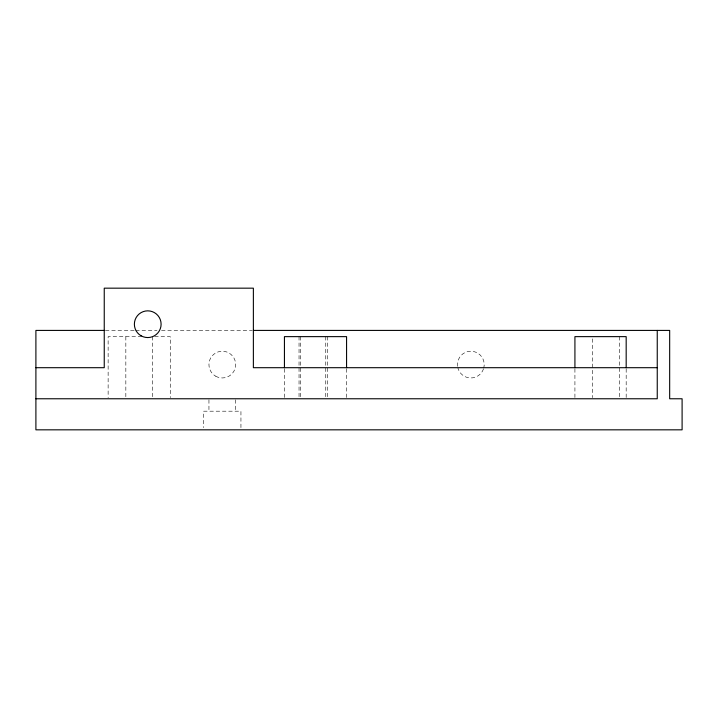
<?xml version="1.0" encoding="UTF-8"?>
<svg xmlns="http://www.w3.org/2000/svg" width="718" height="718" viewBox="0 0 718 718"><rect width="100%" height="100%" fill="white"/><g stroke="black" fill="none" stroke-linecap="round" stroke-linejoin="round"><path stroke-width="0.54" stroke-dasharray="3.59 2.69" d="M105.438 330.415L134.598 330.415M135.72 330.415L157.027 330.415M161.514 330.415L252.359 330.415M141.796 336.634L108.131 336.634L108.131 397.655M154.729 336.634L170.265 336.634L170.265 397.655M626.177 368.81L626.177 397.655M619.347 336.634L619.347 397.655M592.628 338.851L592.628 397.655M574.921 368.81L574.921 397.655M346.57 368.81L346.57 397.655M327.309 336.634L327.309 397.655M325.757 336.634L325.757 397.655M300.591 336.634L300.591 397.655M299.038 336.634L299.038 397.655M284.436 368.81L284.436 397.655M240.943 427.641L240.943 411.19L203.661 411.19L203.661 427.641M235.666 399.8L235.666 411.19M208.947 399.8L208.947 411.19M152.557 336.634L152.557 397.655M125.838 336.634L125.838 397.655M457.599 366.333A13.355 13.355 0 0 1 471.717 351.264A13.355 13.355 0 0 1 483.744 368.047M483.492 368.881A13.355 13.355 0 0 1 457.94 368.047M215.624 376.16A13.355 13.355 0 0 0 235.666 364.591A13.355 13.355 0 0 0 215.624 353.023A13.355 13.355 0 0 0 215.624 376.16"/><path stroke-width="1.08" d="M104.316 330.415L35.9 330.415L35.9 429.831L682.1 429.831L682.1 398.768L669.67 398.768L669.67 330.415L253.481 330.415M35.9 367.697L104.245 367.697L104.245 288.169L253.373 288.169L253.373 367.697L657.248 367.697M35.9 398.768L657.248 398.768L657.248 330.415M626.177 367.697L626.177 336.634L574.921 336.634L574.921 367.697M346.57 367.697L346.57 336.634L284.436 336.634L284.436 367.697M141.06 335.773A13.355 13.355 0 0 0 161.101 324.204A13.355 13.355 0 0 0 141.06 312.635A13.355 13.355 0 0 0 141.06 335.773"/></g></svg>
